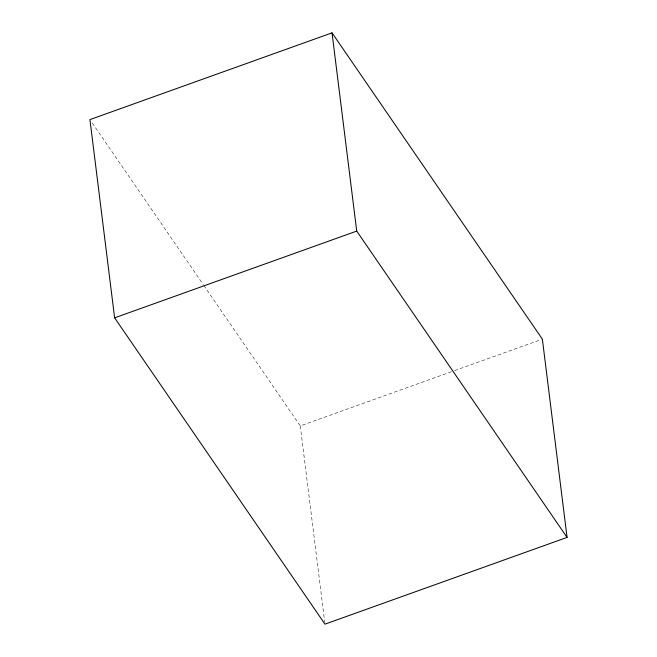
<?xml version="1.0" encoding="UTF-8"?>
<svg xmlns="http://www.w3.org/2000/svg" width="657" height="657" viewBox="0 0 657 657"><rect width="100%" height="100%" fill="white"/><g stroke="black" fill="none" stroke-linecap="round" stroke-linejoin="round"><path stroke-width="0.49" stroke-dasharray="3.29 2.46" d="M203.818 285.45L300.274 425.908L453.634 370.95M454.603 370.605L541.409 339.497M92.259 122.99L203.243 284.604M300.274 425.908L324.714 622.113"/><path stroke-width="0.99" d="M332.031 32.85L89.935 119.599L114.63 317.848L324.969 624.15L567.065 537.401L542.37 339.152L332.031 32.85L356.726 231.092L567.065 537.401M114.63 317.848L356.726 231.092"/></g></svg>
